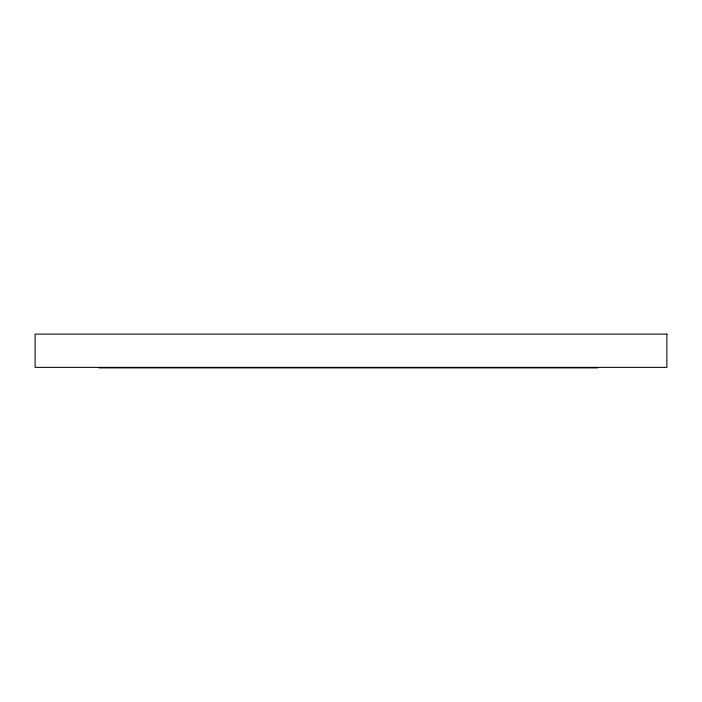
<?xml version="1.0" encoding="UTF-8"?>
<svg xmlns="http://www.w3.org/2000/svg" width="702" height="702" viewBox="0 0 702 702"><rect width="100%" height="100%" fill="white"/><g stroke="black" fill="none" stroke-linecap="round" stroke-linejoin="round"><path stroke-width="1.05" d="M98.929 367.883L597.718 367.883M666.9 334.117L35.1 334.117L35.1 367.365L666.9 367.365L666.9 334.117"/></g></svg>
